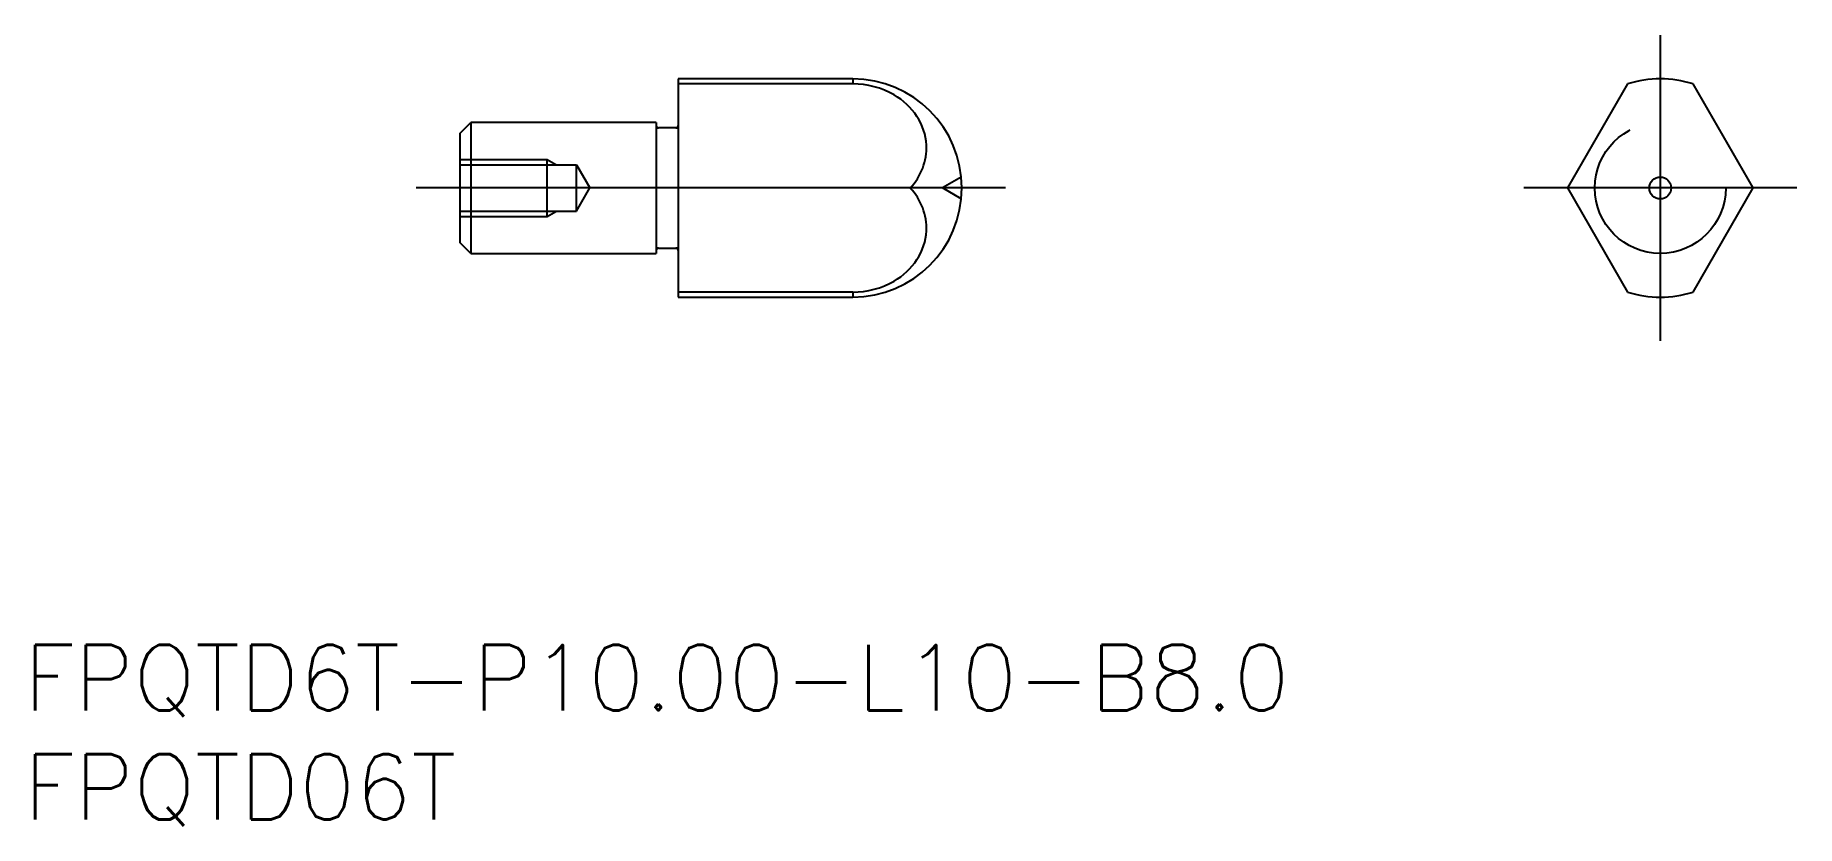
# Model space of a CAD drawing. Extents: x -74.5 to 6.3, y -29.2 to 7.
import ezdxf

# ---------------------------------------------------------------- set-up
doc = ezdxf.new("R2010")
doc.units = 0
doc.linetypes.add('CENTER', pattern=[50.8, 31.75, -6.35, 6.35, -6.35])
doc.linetypes.add('DASHED', pattern=[19.05, 12.7, -6.35])
doc.layers.get('0').update_dxf_attribs({"linetype": 'CONTINUOUS'})
doc.layers.add('CENTER', color=1, linetype='CENTER')
doc.styles.get("Standard").update_dxf_attribs({"font": 'txt.shx', "height": 3, "bigfont": 'bigfont.shx'})

msp = doc.modelspace()

# ---------------------------------------------------------------- linework, layer by layer
at = {"color": 7, "linetype": 'CONTINUOUS'}
for p, q in [((-45, 5), (-45, -5)), ((-37, 5), (-45, 5)), ((-37, 5), (-37, 4.77)), ((-37, 4.77), (-45, 4.77)), ((-1.5, 4.77), (-4.254, 0)), ((4.254, 0), (1.5, 4.77)), ((-55, 2.5), (-54.5, 3)), ((-55, 2.5), (-55, -2.5)), ((-46, 3), (-54.5, 3)), ((-54.5, 3), (-54.5, -3)), ((-46, 3), (-46, -3)), ((-45.1, 2.75), (-45.9, 2.75)), ((-34.372, 0), (-45, 0)), ((-4.254, 0), (-1.5, -4.77)), ((1.5, -4.77), (4.254, 0)), ((-54.5, -3), (-55, -2.5)), ((-54.5, -3), (-46, -3)), ((-45.9, -2.75), (-45.1, -2.75)), ((-37, -4.77), (-45, -4.77)), ((-37, -4.77), (-37, -5)), ((-45, -5), (-37, -5))]:
    msp.add_line(p, q, dxfattribs=at)
at = {"color": 3, "linetype": 'DASHED'}
for p, q in [((-55, 1.3), (-51, 1.3)), ((-55, 1.056), (-49.65, 1.056)), ((-51, -1.3), (-51, 1.3)), ((-51, 1.3), (-50.578, 1.056)), ((-49.65, -1.057), (-49.65, 1.056)), ((-49.65, 1.056), (-49.04, 0)), ((-32.025, 0.5), (-32.891, 0)), ((-49.65, -1.057), (-49.04, 0)), ((-32.025, -0.5), (-32.891, 0)), ((-55, -1.057), (-49.65, -1.057)), ((-55, -1.3), (-51, -1.3)), ((-51, -1.3), (-50.578, -1.057))]:
    msp.add_line(p, q, dxfattribs=at)
msp.add_circle((0, 0), 3, dxfattribs=at)
at = {"color": 7, "linetype": 'CONTINUOUS'}
msp.add_circle((0, 0), 0.5, dxfattribs=at)
for centre, radius, start, end in [((-37, 0), 5, 270, 90), ((0, 0), 5, 72.5424, 107.4576), ((-36.996, 0.967), 3.803, 60.07279, 90.05536), ((-36.675, 1.545), 3.141, 33.57073, 59.89539), ((-36.25, 1.832), 2.629, 2.92971, 33.48535), ((-45.9, 2.85), 0.1, 180, 270), ((-45.1, 2.85), 0.1, 270, 0), ((-36.286, 1.853), 2.664, 315.92984, 2.43383), ((-36.286, -1.853), 2.664, 357.56617, 44.07016), ((-36.25, -1.832), 2.629, 326.51465, 357.07029), ((-45.9, -2.85), 0.1, 90, 180), ((-45.1, -2.85), 0.1, 0, 90), ((-36.675, -1.545), 3.141, 300.10461, 326.42927), ((-36.996, -0.967), 3.803, 269.94464, 299.92721), ((0, 0), 5, 252.5424, 287.4576)]:
    msp.add_arc(centre, radius, start, end, dxfattribs=at)
at = {"layer": 'CENTER', "color": 1, "linetype": 'CENTER'}
for p, q in [((0, 7), (0, -7)), ((-30, 0), (-57, 0)), ((6.254, 0), (-6.254, 0))]:
    msp.add_line(p, q, dxfattribs=at)

# ---------------------------------------------------------------- texts
at = {"color": 7, "linetype": 'CONTINUOUS'}
for s, p in [('FPQTD6T-P10.00-L10-B8.0', (-74.971, -23.937)), ('FPQTD06T', (-74.971, -28.937))]:
    msp.add_text(s, height=3, dxfattribs=at).set_placement(p)

doc.saveas('drawing.dxf')
